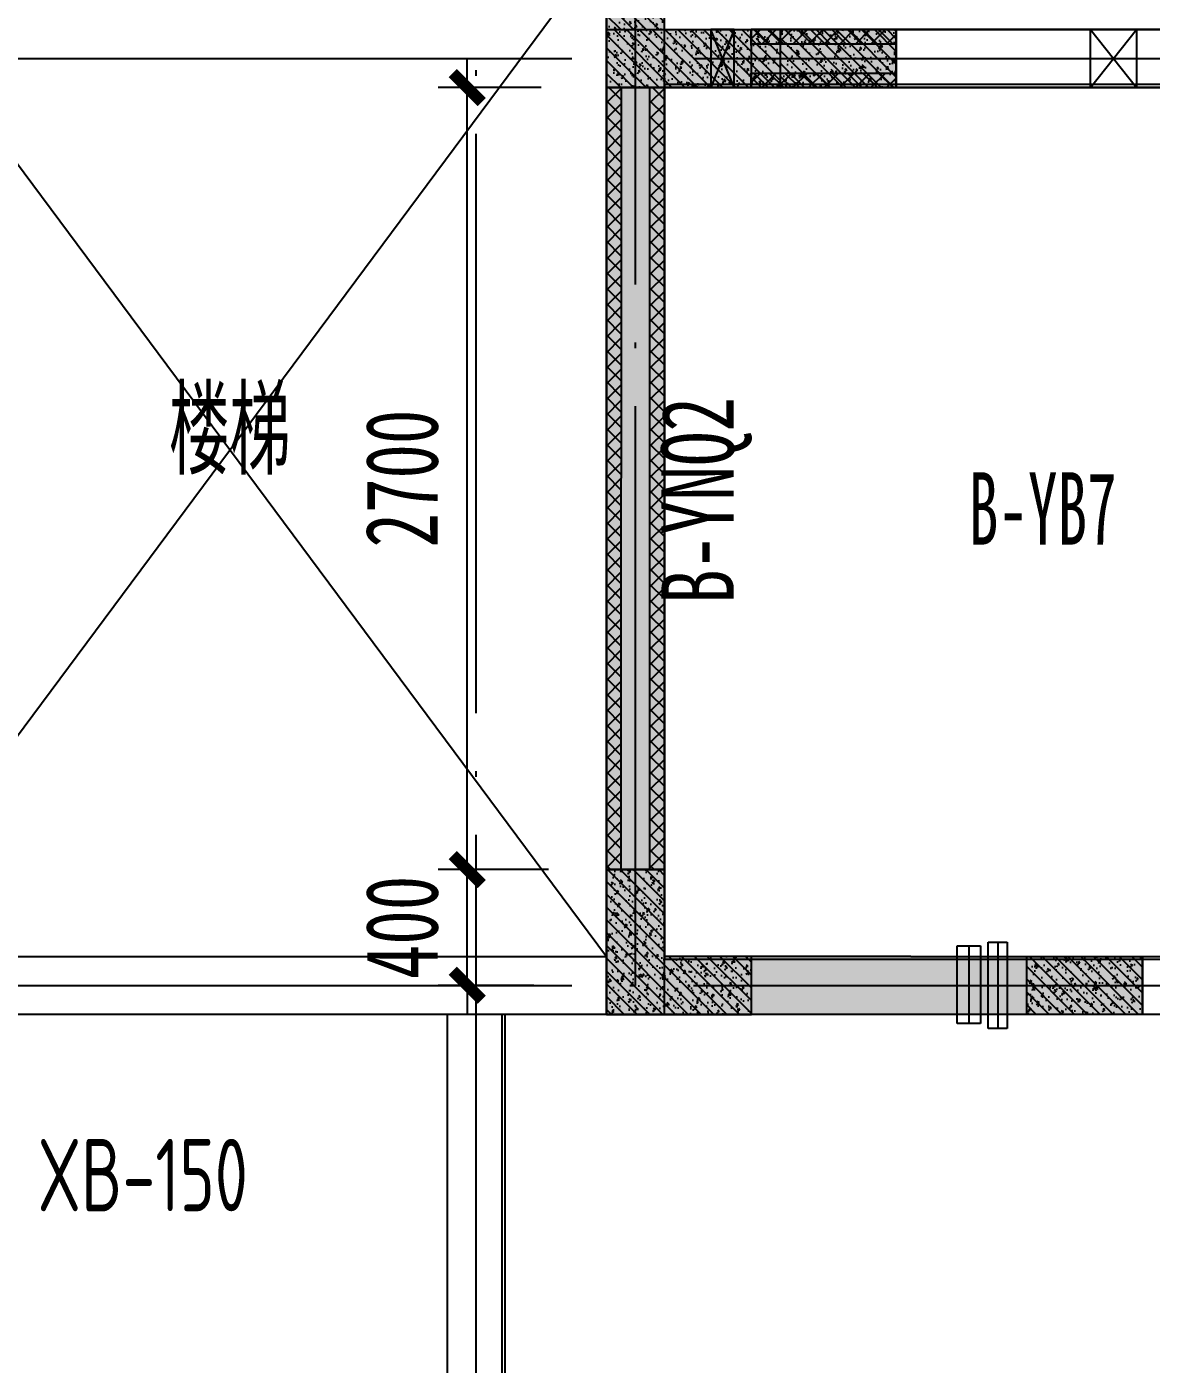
# Model space of a CAD drawing. Extents: x -3200781797 to -8106663, y 494714 to 1244925.
# Drawn here: x -8139701 to -8135821, y 773461 to 778080 of the extents above; entities that cross this region are included whole.
import ezdxf
from ezdxf.enums import TextEntityAlignment as Align
from ezdxf.xclip import XClip

# ---------------------------------------------------------------- set-up
doc = ezdxf.new("R2010")
doc.units = 0
doc.header["$LTSCALE"] = 1000
doc.header["$MEASUREMENT"] = 0
doc.header["$XCLIPFRAME"] = 0
for name, pattern in [('125-墙体$0$CENTER2', [1.125, 0.75, -0.125, 0.125, -0.125]), ('125-墙体$0$CONTINOUS', [0]), ('125-核心筒-标准层$0$CONTINOUS', [0]), ('3#-轴线$0$DOTE', [2.4200000000000004, 2, -0.2, 0.02, -0.2]), ('3#4#5#$0$DASH', [0.35, 0.25, -0.1]), ('DASH', [0.35, 0.25, -0.1])]:
    doc.linetypes.add(name, pattern=pattern)
doc.layers.get('Defpoints').update_dxf_attribs({"color": 30, "linetype": 'DASH'})
for name, color, linetype in [('125-墙体$0$DUCT-排烟中心线', 5, '125-墙体$0$CENTER2'), ('125-墙体$0$DUCT-排烟管', 2, 'Continuous'), ('125-墙体$0$DUCT-送风中心线', 5, '125-墙体$0$CENTER2'), ('125-墙体$0$DUCT-送风管', 4, 'Continuous'), ('125-墙体$0$S-WALL', 40, 'Continuous'), ('125-墙体$0$S-WALL-BEAM', 120, 'Continuous'), ('125-墙体$0$S-WALL-COLU', 252, '125-墙体$0$CONTINOUS'), ('125-墙体$0$S-WALL-COLU-HATC', 16, 'Continuous'), ('125-墙体$0$S-WALL-HATC', 253, 'Continuous'), ('125-墙体$0$提结构条件', 7, 'Continuous'), ('125-墙体$0$暖-首层和标准层暖通套管_TZ$0$H-暖洞-穿梁', 3, 'Continuous'), ('125-核心筒-标准层$0$S-SLAB-HOLE', 5, 'Continuous'), ('125-核心筒-标准层$0$S-WALL', 40, 'Continuous'), ('125-核心筒-标准层$0$S-WALL-BEAM', 120, 'Continuous'), ('125-核心筒-标准层$0$S-WALL-COLU', 252, '125-核心筒-标准层$0$CONTINOUS'), ('125-核心筒-标准层$0$S-WALL-COLU-HATC', 16, 'Continuous'), ('125-核心筒-标准层$0$S-WALL-HATC', 253, 'Continuous'), ('3#-轴线$0$A-ANNO-DOTE', 10, '3#-轴线$0$DOTE'), ('3#4#5#$0$DIM', 3, 'Continuous'), ('3#4#5#$0$PC-SLAB', 6, '3#4#5#$0$DASH'), ('3#4#5#$0$S-ANNO-TEXT', 7, 'Continuous'), ('3#4#5#$0$S-PC-FQ-NYQ', 4, 'Continuous'), ('3#4#5#$0$S-PC-FQ-WYQ', 4, 'Continuous'), ('3#4#5#$0$S-PC-SLAB', 6, 'Continuous'), ('3#4#5#模板$0$S-SLAB-TEXT', 120, 'Continuous'), ('4#-标准层$0$S-SLAB-TEXT', 120, 'Continuous')]:
    doc.layers.add(name, color=color, linetype=linetype)
doc.styles.add('3#4#5#$0$外部参照 1$0$宋体', font='', dxfattribs={"width": 0.8})
doc.styles.add('3#4#5#$0$宋体', font='', dxfattribs={"width": 0.8})
doc.styles.add('3#4#5#$0$楷体', font='', dxfattribs={"width": 0.7})
doc.styles.add('3#4#5#模板$0$TSSD_Rein', font='tssdeng.shx', dxfattribs={"width": 0.7, "bigfont": 'hztxt.shx'})
doc.styles.add('4#-标准层$0$TSSD_Rein', font='tssdeng.shx', dxfattribs={"width": 0.7, "bigfont": 'hztxt.shx'})
doc.styles.get('3#4#5#$0$外部参照 1$0$宋体').set_extended_font_data('SimSun')
doc.styles.get('3#4#5#$0$宋体').set_extended_font_data('SimSun')
doc.styles.get('3#4#5#$0$楷体').set_extended_font_data('KaiTi_GB2312')
doc.dimstyles.new('3#4#5#$0$TSSD_100_100', dxfattribs={"dimtxt": 250, "dimasz": 100, "dimexe": 100, "dimexo": 250, "dimgap": 100, "dimtad": 1, "dimdec": 0, "dimzin": 0, "dimdsep": 46, "dimtxsty": '3#4#5#$0$楷体', "dimblk": '3#4#5#$0$_ArchTick', "dimcen": 0, "dimdle": 100, "dimclrt": 7, "dimadec": 0, "dimazin": 0, "dimtfac": 1, "dimtdec": 0, "dimtix": 1, "dimtmove": 2, "dimatfit": 3, "dimfxl": 1, "dimtolj": 1, "dimtzin": 0, "dimarcsym": 0})

# ---------------------------------------------------------------- blocks, each defined once
blk = doc.blocks.new('3#4#5#模板$0$banhou-1')
at = {"layer": '3#4#5#模板$0$S-SLAB-TEXT', "style": '3#4#5#模板$0$TSSD_Rein', "width": 0.7}
blk.add_text('XB-150', height=250, dxfattribs=at).set_placement((91797.24383308506, 28432.6346223593), align=Align.BOTTOM_LEFT)
blk = doc.blocks.new('3#4#5#$0$_ArchTick')
at = {"color": 0, "linetype": 'ByBlock', "const_width": 0.4}
blk.add_lwpolyline([(-0.5, -0.5), (0.5, 0.5)], dxfattribs=at)
blk = doc.blocks.new('*D3527')
at = {"layer": '3#4#5#$0$DIM', "color": 0, "lineweight": -2, "transparency": 16777216}
for p, q in [((32619.35272401017, -3000.161881071924), (32619.35272401017, -100.1653699586752)), ((32874.50831106691, -200.1653699586751), (32519.35272401017, -200.1653699586752)), ((32899.27011091555, -2900.161881071924), (32519.35272401017, -2900.161881071924))]:
    blk.add_line(p, q, dxfattribs=at)
at = {"layer": 'Defpoints', "color": 0, "transparency": 16777216}
for p in [(32619.35272401017, -200.1653699586752), (33124.50831106691, -200.1653699586751), (33149.27011091555, -2900.161881071924)]:
    blk.add_point(p, dxfattribs=at)
at = {"layer": '3#4#5#$0$DIM', "color": 0, "lineweight": -2, "transparency": 16777216, "xscale": 100, "yscale": 100, "zscale": 100}
for p, rotation in [((32619.35272401017, -200.1653699586752), 90), ((32619.35272401017, -2900.161881071924), 270)]:
    blk.add_blockref('3#4#5#$0$_ArchTick', p, dxfattribs=dict(at, rotation=rotation))
at = {"layer": '3#4#5#$0$DIM', "color": 7, "transparency": 16777216, "insert": (32394.35272401016, -1550.163625515308), "char_height": 250, "attachment_point": 5, "rotation": 90, "style": '3#4#5#$0$楷体'}
blk.add_mtext('\\A1;2700', dxfattribs=at)
blk = doc.blocks.new('3#4#5#$0$B-YNQ2')
at = {"layer": '3#4#5#$0$S-PC-FQ-WYQ'}
h = blk.add_hatch(dxfattribs=at)
h.set_pattern_fill('ANSI37', color=256, scale=12, angle=90)
h.set_pattern_definition([(135, (-988908.0325066783, 837089.8351959386), (-26.94076836320746, -26.94076836320745), []), (225, (-988908.0325066783, 837089.8351959386), (26.94076836320745, -26.94076836320746), [])])
h.paths.add_polyline_path([(-127105.3843353875, 321688.4222274119), (-127055.3843353875, 321688.4222274119), (-127055.6225355351, 324388.4186985985), (-127105.6225355351, 324388.4186985985)])
h = blk.add_hatch(dxfattribs=at)
h.set_pattern_fill('ANSI37', color=256, scale=12, angle=90)
h.set_pattern_definition([(135, (-988758.0325094552, 837089.835195946), (-26.94076836320746, -26.94076836320745), []), (225, (-988758.0325094552, 837089.835195946), (26.94076836320745, -26.94076836320746), [])])
h.paths.add_polyline_path([(-126955.3843381647, 321688.4222274194), (-126905.3843381647, 321688.4222274194), (-126905.6225383123, 324388.418698606), (-126955.6225383123, 324388.418698606)])
for points in [[(-127105.3843353875, 321688.4222274119), (-127055.3843353875, 321688.4222274119), (-127055.6225355351, 324388.4186985985), (-127105.6225355351, 324388.4186985985)], [(-127105.6225358211, 324388.4186985985), (-126905.6225354774, 324388.4186985985), (-126905.3843353298, 321688.4222274194), (-127105.3843356734, 321688.4222274194)], [(-126955.3843381647, 321688.4222274194), (-126905.3843381647, 321688.4222274194), (-126905.6225383123, 324388.418698606), (-126955.6225383123, 324388.418698606)]]:
    blk.add_lwpolyline(points, close=True, dxfattribs=at)
blk = doc.blocks.new('3#4#5#$0$B-YWQ2')
at = {"layer": '3#4#5#$0$S-PC-FQ-WYQ'}
h = blk.add_hatch(dxfattribs=at)
h.set_pattern_fill('ANSI37', color=256, scale=12, angle=180)
h.set_pattern_definition([(225, (-657507.1811856697, -531964.0313569249), (26.94076836320745, -26.94076836320746), []), (315, (-657507.1811856697, -531964.0313569249), (26.94076836320746, 26.94076836320745), [])])
h.paths.add_polyline_path([(-143805.760363081, 329838.378574529), (-143805.760363081, 329888.378574529), (-144305.7646883298, 329888.3786142177), (-144305.7646883298, 329838.3786142177)])
h = blk.add_hatch(dxfattribs=at)
h.set_pattern_fill('ANSI37', color=256, scale=12, angle=180)
h.set_pattern_definition([(225, (-655807.1767984, -531964.0314528265), (26.94076836320745, -26.94076836320746), []), (315, (-655807.1767984, -531964.0314528265), (26.94076836320746, 26.94076836320745), [])])
h.paths.add_polyline_path([(-141605.7606210168, 329838.3781581313), (-141605.7606210168, 329888.3781581313), (-142605.76030106, 329888.3785183162), (-142605.76030106, 329838.3785183162)])
h = blk.add_hatch(dxfattribs=at)
h.set_pattern_fill('ANSI37', color=256, scale=12, angle=180)
h.set_pattern_definition([(225, (-653107.1819316256, -531964.0318592056), (26.94076836320745, -26.94076836320746), []), (315, (-653107.1819316256, -531964.0318592056), (26.94076836320746, 26.94076836320745), [])])
h.paths.add_polyline_path([(-139605.8072693339, 329838.3779761113), (-139605.8072693339, 329888.3779761113), (-140105.7606210243, 329888.3781071344), (-140105.7606210243, 329838.3781071344)])
h = blk.add_hatch(dxfattribs=at)
h.set_pattern_fill('ANSI37', color=256, scale=12, angle=180)
h.set_pattern_definition([(225, (-657507.1811856623, -532114.0313541479), (26.94076836320745, -26.94076836320746), []), (315, (-657507.1811856623, -532114.0313541479), (26.94076836320746, 26.94076836320745), [])])
h.paths.add_polyline_path([(-143805.7603630736, 329688.3785773062), (-143805.7603630736, 329738.3785773062), (-144305.7646883223, 329738.3786169949), (-144305.7646883223, 329688.3786169949)])
h = blk.add_hatch(dxfattribs=at)
h.set_pattern_fill('ANSI37', color=256, scale=12, angle=180)
h.set_pattern_definition([(225, (-655807.1767983926, -532114.0314500495), (26.94076836320745, -26.94076836320746), []), (315, (-655807.1767983926, -532114.0314500495), (26.94076836320746, 26.94076836320745), [])])
h.paths.add_polyline_path([(-141605.7606210094, 329688.3781609085), (-141605.7606210094, 329738.3781609085), (-142605.7603010526, 329738.3785210934), (-142605.7603010526, 329688.3785210934)])
h = blk.add_hatch(dxfattribs=at)
h.set_pattern_fill('ANSI37', color=256, scale=12, angle=180)
h.set_pattern_definition([(225, (-653107.1819316181, -532114.0318564288), (26.94076836320745, -26.94076836320746), []), (315, (-653107.1819316181, -532114.0318564288), (26.94076836320746, 26.94076836320745), [])])
h.paths.add_polyline_path([(-139605.8072693264, 329688.3779788885), (-139605.8072693264, 329738.3779788885), (-140105.7606210168, 329738.3781099116), (-140105.7606210168, 329688.3781099116)])
for points in [[(-144305.7646883223, 329688.378616709), (-144305.7646883223, 329888.3786170527), (-143805.760363081, 329888.3785773639), (-143805.760363081, 329688.3785770203)], [(-143805.760363081, 329838.378574529), (-143805.760363081, 329888.378574529), (-144305.7646883298, 329888.3786142177), (-144305.7646883298, 329838.3786142177)], [(-143805.760363081, 329888.3809476119), (-142605.760374493, 329888.3809476119), (-142605.760374493, 329688.3783389947), (-143805.760363081, 329688.3783389947)], [(-141605.7606210168, 329838.3781581313), (-141605.7606210168, 329888.3781581313), (-142605.76030106, 329888.3785183162), (-142605.76030106, 329838.3785183162)], [(-142605.7603010526, 329688.3785208075), (-142605.7603010526, 329888.3785211511), (-141605.7606210168, 329888.3781609662), (-141605.7606210168, 329688.3781606226)], [(-141605.7606210168, 329888.3782881502), (-140105.7606888157, 329888.3782833477), (-140105.7606888157, 329688.378028636), (-141605.7606210168, 329688.3780334386)], [(-139605.8072693339, 329838.3779761113), (-139605.8072693339, 329888.3779761113), (-140105.7606210243, 329888.3781071344), (-140105.7606210243, 329838.3781071344)], [(-140105.7606210168, 329688.3781096257), (-140105.7606210168, 329888.3781099693), (-139605.8072693339, 329888.3779789462), (-139605.8072693339, 329688.3779786025)], [(-143805.7603630736, 329688.3785773062), (-143805.7603630736, 329738.3785773062), (-144305.7646883223, 329738.3786169949), (-144305.7646883223, 329688.3786169949)], [(-141605.7606210094, 329688.3781609085), (-141605.7606210094, 329738.3781609085), (-142605.7603010526, 329738.3785210934), (-142605.7603010526, 329688.3785210934)], [(-139605.8072693264, 329688.3779788885), (-139605.8072693264, 329738.3779788885), (-140105.7606210168, 329738.3781099116), (-140105.7606210168, 329688.3781099116)]]:
    blk.add_lwpolyline(points, close=True, dxfattribs=at)
blk = doc.blocks.new('*D3515')
at = {"layer": '3#4#5#$0$DIM', "color": 0, "lineweight": -2, "transparency": 16777216}
for p, q in [((32619.3527240104, -2900.161881071924), (32619.3527240104, -2800.161881071924)), ((32874.50831106691, -2900.161881071924), (32519.3527240104, -2900.161881071924)), ((32619.3527240104, -3300.000362089197), (32619.3527240104, -2900.161881071924)), ((32849.56861197883, -3300.000362089197), (32519.3527240104, -3300.000362089197)), ((32619.3527240104, -3300.000362089197), (32619.3527240104, -3400.000362089197))]:
    blk.add_line(p, q, dxfattribs=at)
at = {"layer": 'Defpoints', "color": 0, "transparency": 16777216}
for p in [(32619.3527240104, -2900.161881071924), (33124.50831106691, -2900.161881071924), (33099.56861197883, -3300.000362089197)]:
    blk.add_point(p, dxfattribs=at)
at = {"layer": '3#4#5#$0$DIM', "color": 0, "lineweight": -2, "transparency": 16777216, "xscale": 100, "yscale": 100, "zscale": 100}
for p, rotation in [((32619.3527240104, -2900.161881071924), 270), ((32619.3527240104, -3300.000362089197), 90)]:
    blk.add_blockref('3#4#5#$0$_ArchTick', p, dxfattribs=dict(at, rotation=rotation))
at = {"layer": '3#4#5#$0$DIM', "color": 7, "transparency": 16777216, "insert": (32394.35272401039, -3100.081121580569), "char_height": 250, "attachment_point": 5, "rotation": 90, "style": '3#4#5#$0$楷体'}
blk.add_mtext('\\A1;400', dxfattribs=at)
blk = doc.blocks.new('3#4#5#$0$ban111')
at = {"layer": '3#4#5#$0$S-PC-SLAB'}
for points in [[(-225932.0008750532, 409965.0001437321), (-225932.0008750532, 412985.0001437321), (-223232.0008750532, 412985.0001437321), (-223232.0008750532, 409965.0001437321)], [(-228292.0000004165, 407374.9996759502), (-222672.0000004176, 407374.9996759502), (-222672.0000004176, 409774.9996759502), (-228292.0000004165, 409774.9996759502)]]:
    blk.add_lwpolyline(points, close=True, dxfattribs=at)
blk = doc.blocks.new('3#4#5#$0$5#')
at = {"layer": '3#4#5#$0$S-ANNO-TEXT', "xscale": -1}
blk.add_blockref('3#4#5#$0$ban111', (-43035.68741598609, -247400.0000532265), dxfattribs=at)
at = {"layer": '3#4#5#$0$PC-SLAB', "linetype": 'ByBlock', "style": '3#4#5#$0$外部参照 1$0$宋体', "width": 0.6}
blk.add_text('B-YB7', height=250, dxfattribs=at).set_placement((181502.3135094283, 164121.6105128663), align=Align.MIDDLE)
blk = doc.blocks.new('125-墙体$0$tretyyt')
at = {"layer": '125-墙体$0$暖-首层和标准层暖通套管_TZ$0$H-暖洞-穿梁', "color": 5}
for p, q in [((52497.95184686818, 59279.6456090584), (52297.95184694059, 59359.6456090584)), ((52297.95184694059, 59279.6456090584), (52497.95184686818, 59359.6456090584))]:
    blk.add_line(p, q, dxfattribs=at)
blk.add_lwpolyline([(52497.95184686818, 59279.6456090584), (52497.95184686818, 59359.6456090584), (52297.95184694059, 59359.6456090584), (52297.95184694059, 59279.6456090584)], close=True, dxfattribs=at)
blk = doc.blocks.new('125-墙体$0$rtret')
at = {"layer": '125-墙体$0$暖-首层和标准层暖通套管_TZ$0$H-暖洞-穿梁', "color": 3}
for p, q in [((53777.45084473341, 61921.49800726742), (53618.45084473352, 61721.49800733983)), ((53777.45084473341, 61721.49800733983), (53618.45084473352, 61921.49800726742))]:
    blk.add_line(p, q, dxfattribs=at)
blk.add_lwpolyline([(53777.45084473341, 61921.49800726742), (53618.45084473352, 61921.49800726742), (53618.45084473352, 61721.49800733983), (53777.45084473341, 61721.49800733983)], close=True, dxfattribs=at)
blk = doc.blocks.new('125-墙体$0$she')
at = {"layer": '125-墙体$0$DUCT-排烟中心线'}
blk.add_line((7449.829196583538, -3050.68961579488), (7449.829196583552, -3349.311543054311), dxfattribs=at)
at = {"layer": '125-墙体$0$DUCT-排烟管'}
for p, q in [((7482.329196583552, -3349.311543054311), (7482.329196583538, -3050.68961579488)), ((7417.329196583552, -3349.311543054311), (7482.329196583552, -3349.311543054311))]:
    blk.add_line(p, q, dxfattribs=at)
at = {"layer": '125-墙体$0$DUCT-送风中心线'}
blk.add_line((7549.829196583538, -3063.748486237739), (7549.829196583538, -3330.976503901729), dxfattribs=at)
at = {"layer": '125-墙体$0$DUCT-送风管'}
for p, q in [((7509.829196583538, -3063.748486237739), (7509.829196583538, -3330.976503901729)), ((7589.829196583538, -3330.976503901729), (7589.829196583538, -3063.748486237739)), ((7509.829196583538, -3330.976503901729), (7589.829196583538, -3330.976503901729))]:
    blk.add_line(p, q, dxfattribs=at)
at = {"layer": '125-墙体$0$提结构条件'}
blk.add_blockref('125-墙体$0$rtret', (-46647.95084473345, -61821.5067575188), dxfattribs=at)
at = {"layer": '125-墙体$0$提结构条件', "xscale": -1, "rotation": 270}
blk.add_blockref('125-墙体$0$tretyyt', (-50919.64560905844, -52397.95078706497), dxfattribs=at)
blk = doc.blocks.new('125-墙体')
at = {"layer": '125-墙体$0$S-WALL-COLU-HATC'}
h = blk.add_hatch(dxfattribs=at)
h.set_pattern_fill('AR-CONC', color=256, scale=10)
h.set_pattern_definition([(49.99999999999999, (29394.36241047789, -241007.8141536725), (71.72601826007535, -6.275213498259511), [7.5, -82.5]), (355, (29394.36241047789, -241007.8141536725), (-13.8751333613, 75.21921337000119), [6, -66]), (100.4514, (29400.3395784779, -241008.3370876726), (57.85093817140216, 68.94395420609536), [6.374018999999985, -70.11421119999974]), (46.18420000000002, (29394.36241047789, -240987.8141536725), (106.7241048625644, -16.55190143290181), [11.24999999999993, -123.7499999999994]), (96.6356, (29403.25608497788, -240989.1934843725), (93.46627055487033, 97.41178709004417), [9.561028799999999, -105.1713]), (351.1842, (29394.36241047789, -240987.8141536725), (93.46619451336272, 97.41186009253246), [9, -99]), (21, (29404.36241047789, -240992.8141536725), (59.69070521184616, -40.26188906653388), [7.5, -82.5]), (326.0000000000001, (29404.36241047789, -240992.8141536725), (24.33153319215817, 72.5150045046853), [6, -66]), (71.4514, (29409.33663377789, -240996.1693142726), (84.02226285814899, 32.25304967099524), [6.374019000000001, -70.1142112]), (37.50000000000001, (29394.36241047789, -241007.8141536725), (1.215985531729067, 33.28938538313115), [0, -65.19999999999999, 0, -67, 0, -66.25]), (7.499999999999999, (29394.36241047789, -241007.8141536725), (26.30695374421486, 39.44117118823603), [0, -38.2, 0, -63.7, 0, -25.25]), (327.5, (29372.0624104779, -241007.8141536725), (53.3822436172409, -2.255487173437976), [0, -25, 0, -78, 0, -103.5]), (317.5, (29362.0624104779, -241007.8141536725), (58.31861693423862, 10.01049823323177), [0, -32.5, 0, -51.8, 0, -73.5])])
h.paths.add_polyline_path([(8199.999502355931, -99.99890062701888), (8199.999502355931, 100.0010993729811), (7800, 100), (7800, -100)])
h = blk.add_hatch(dxfattribs=at)
h.set_pattern_fill('ANSI31', color=256, scale=250, style=0)
h.set_pattern_definition([(45, (29394.36241047789, -241007.8141536725), (-22.09708691207961, 22.09708691207961), [])])
h.paths.add_polyline_path([(8199.999502355931, 100.0010993729811), (8199.999502355931, -99.99890062701888), (7800, -100), (7800, 100)])
h = blk.add_hatch(dxfattribs=at)
h.set_pattern_fill('AR-CONC', color=256, scale=10)
h.set_pattern_definition([(49.99999999999999, (16440.72775740876, -244207.8143496843), (71.72601826007535, -6.275213498259511), [7.5, -82.5]), (355, (16440.72775740876, -244207.8143496843), (-13.8751333613, 75.21921337000119), [6, -66]), (100.4514, (16446.70492540876, -244208.3372836843), (57.85093817140216, 68.94395420609536), [6.374018999999985, -70.11421119999976]), (46.18420000000002, (16440.72775740876, -244187.8143496843), (106.7241048625644, -16.55190143290181), [11.24999999999993, -123.7499999999994]), (96.6356, (16449.62143190876, -244189.1936803843), (93.46627055487033, 97.41178709004417), [9.561028799999999, -105.1713]), (351.1842, (16440.72775740876, -244187.8143496843), (93.46619451336272, 97.41186009253246), [9, -99]), (21, (16450.72775740876, -244192.8143496843), (59.69070521184616, -40.26188906653388), [7.5, -82.5]), (326.0000000000001, (16450.72775740876, -244192.8143496843), (24.33153319215817, 72.5150045046853), [6, -66]), (71.4514, (16455.70198070876, -244196.1695102843), (84.02226285814899, 32.25304967099524), [6.374019000000001, -70.1142112]), (37.50000000000001, (16440.72775740876, -244207.8143496843), (1.215985531729067, 33.28938538313115), [0, -65.19999999999999, 0, -67, 0, -66.25]), (7.499999999999999, (16440.72775740876, -244207.8143496843), (26.30695374421486, 39.44117118823603), [0, -38.2, 0, -63.7, 0, -25.25]), (327.5, (16418.42775740876, -244207.8143496843), (53.3822436172409, -2.255487173437976), [0, -25, 0, -78, 0, -103.5]), (317.5, (16408.42775740876, -244207.8143496843), (58.31861693423862, 10.01049823323177), [0, -32.5, 0, -51.8, 0, -73.5])])
h.paths.add_polyline_path([(7349.999502355931, -3299.999096638727), (7349.999502355931, -3099.999096638727), (6950, -3100.000196011708), (6950, -3300.000196011708)])
h = blk.add_hatch(dxfattribs=at)
h.set_pattern_fill('ANSI31', color=256, scale=250, style=0)
h.set_pattern_definition([(45, (16440.72775740876, -244207.8143496843), (-22.09708691207961, 22.09708691207961), [])])
h.paths.add_polyline_path([(7349.999502355931, -3099.999096638727), (6950, -3100.000196011708), (6950, -3300.000196011708), (7349.999502355931, -3299.999096638727)])
at = {"layer": '125-墙体$0$S-WALL-HATC'}
for points in [[(8600, -100), (8600, 100), (7800, 100), (7800, -100)], [(7750, -3100), (6950, -3100), (6950, -3300), (7750, -3300)], [(7750, -3100), (7750, -3300), (8600, -3300), (8600, -3100)]]:
    blk.add_hatch(color=256, dxfattribs=at).paths.add_polyline_path(points)
at = {"layer": '125-墙体$0$DUCT-排烟管'}
for p, q in [((7417.329196583538, -3050.68961579488), (7417.329196583552, -3349.311543054311)), ((7482.329196583538, -3050.68961579488), (7417.329196583538, -3050.68961579488))]:
    blk.add_line(p, q, dxfattribs=at)
at = {"layer": '125-墙体$0$DUCT-送风管'}
blk.add_line((7589.829196583538, -3063.748486237739), (7509.829196583538, -3063.748486237739), dxfattribs=at)
at = {"layer": '125-墙体$0$S-WALL'}
for p, q in [((7750, -3100), (6950, -3100)), ((6950, -3100), (6950, -3300)), ((7349.999502355931, -3099.999096638727), (7249.999502355931, -3099.999096638727)), ((7447.999502355931, -3299.999096638727), (7447.999502355931, -3099.999096638727)), ((7750, -3100), (8600, -3100)), ((6950, -3300), (7750, -3300)), ((7249.999502355931, -3299.999096638727), (7349.999502355931, -3299.999096638727)), ((7750, -3300), (8600, -3300))]:
    blk.add_line(p, q, dxfattribs=at)
blk.add_lwpolyline([(8600, -100), (8600, 100), (7800, 100), (7800, -100), (8600, -100)], close=True, dxfattribs=at)
at = {"layer": '125-墙体$0$S-WALL-BEAM'}
for points in [[(6300, 100.0003920234158), (6300, -100), (7800, -100.0006024725153), (7800, 99.99978955090045)], [(2250, -3099.999803988292), (2250, -3300.000196011708), (6950, -3300.000196011708), (6950, -3099.999803988292)]]:
    blk.add_lwpolyline(points, close=True, dxfattribs=at)
at = {"layer": '125-墙体$0$S-WALL-COLU', "lineweight": -2}
for points in [[(8199.999502355931, -99.99890062701888), (8199.999502355931, 100.0010993729811), (7800, 100), (7800, -100)], [(7349.999502355931, -3299.999096638727), (7349.999502355931, -3099.999096638727), (6950, -3100.000196011708), (6950, -3300.000196011708)]]:
    blk.add_lwpolyline(points, close=True, dxfattribs=at)
blk.add_blockref('125-墙体$0$she', (0, 0))
blk = doc.blocks.new('125-核心筒-标准层')
at = {"layer": '125-核心筒-标准层$0$S-WALL-COLU-HATC'}
h = blk.add_hatch(dxfattribs=at)
h.set_pattern_fill('AR-CONC', color=256, scale=10)
h.set_pattern_definition([(49.99999999999999, (13887.05247968878, -232995.612466133), (71.72601826007535, -6.275213498259511), [7.5, -82.5]), (355, (13887.05247968878, -232995.612466133), (-13.8751333613, 75.21921337000119), [6, -66]), (100.4514, (13893.02964768879, -232996.135400133), (57.85093817140216, 68.94395420609536), [6.374018999999981, -70.11421119999969]), (46.18420000000002, (13887.05247968878, -232975.612466133), (106.7241048625644, -16.55190143290181), [11.24999999999992, -123.7499999999994]), (96.6356, (13895.94615418877, -232976.991796833), (93.46627055487033, 97.41178709004417), [9.561028799999999, -105.1713]), (351.1842, (13887.05247968878, -232975.612466133), (93.46619451336272, 97.41186009253246), [9, -99]), (21, (13897.05247968878, -232980.612466133), (59.69070521184616, -40.26188906653388), [7.5, -82.5]), (326.0000000000001, (13897.05247968878, -232980.612466133), (24.33153319215817, 72.5150045046853), [6, -66]), (71.4514, (13902.02670298878, -232983.967626733), (84.02226285814899, 32.25304967099524), [6.374019000000001, -70.1142112]), (37.50000000000001, (13887.05247968878, -232995.612466133), (1.215985531729067, 33.28938538313115), [0, -65.19999999999999, 0, -67, 0, -66.25]), (7.499999999999999, (13887.05247968878, -232995.612466133), (26.30695374421486, 39.44117118823603), [0, -38.2, 0, -63.7, 0, -25.25]), (327.5, (13864.75247968879, -232995.612466133), (53.3822436172409, -2.255487173437976), [0, -25, 0, -78, 0, -103.5]), (317.5, (13854.75247968879, -232995.612466133), (58.31861693423862, 10.01049823323177), [0, -32.5, 0, -51.8, 0, -73.5])])
h.paths.add_polyline_path([(-1650, 7500), (-1650.015775947366, 7200.000364035135), (-1850.015775947366, 7200.000364035135), (-1850, 7700), (-1100.000091910362, 7699.999999460415), (-1100.000091910362, 7499.999999460648)])
h = blk.add_hatch(dxfattribs=at)
h.set_pattern_fill('ANSI31', color=256, scale=250, style=0)
h.set_pattern_definition([(45, (13887.05247968878, -232995.612466133), (-22.09708691207961, 22.09708691207961), [])])
h.paths.add_polyline_path([(-1650, 7500), (-1650.015775947366, 7200.000364035135), (-1850.015775947366, 7200.000364035135), (-1850, 7700), (-1100.000091910362, 7699.999999460415), (-1100.000091910362, 7499.999999460648)])
h = blk.add_hatch(dxfattribs=at)
h.set_pattern_fill('AR-CONC', color=256, scale=10)
h.set_pattern_definition([(49.99999999999999, (13587.05257159914, -233495.612466133), (71.72601826007535, -6.275213498259511), [7.5, -82.5]), (355, (13587.05257159914, -233495.612466133), (-13.8751333613, 75.21921337000119), [6, -66]), (100.4514, (13593.02973959915, -233496.135400133), (57.85093817140216, 68.94395420609536), [6.374018999999979, -70.11421119999966]), (46.18420000000002, (13587.05257159914, -233475.612466133), (106.7241048625644, -16.55190143290181), [11.24999999999992, -123.7499999999993]), (96.6356, (13595.94624609913, -233476.991796833), (93.46627055487033, 97.41178709004417), [9.561028799999999, -105.1713]), (351.1842, (13587.05257159914, -233475.612466133), (93.46619451336272, 97.41186009253246), [9, -99]), (21, (13597.05257159914, -233480.612466133), (59.69070521184616, -40.26188906653388), [7.5, -82.5]), (326.0000000000001, (13597.05257159914, -233480.612466133), (24.33153319215817, 72.5150045046853), [6, -66]), (71.4514, (13602.02679489914, -233483.967626733), (84.02226285814899, 32.25304967099524), [6.374019000000001, -70.1142112]), (37.50000000000001, (13587.05257159914, -233495.612466133), (1.215985531729067, 33.28938538313115), [0, -65.19999999999999, 0, -67, 0, -66.25]), (7.499999999999999, (13587.05257159914, -233495.612466133), (26.30695374421486, 39.44117118823603), [0, -38.2, 0, -63.7, 0, -25.25]), (327.5, (13564.75257159915, -233495.612466133), (53.3822436172409, -2.255487173437976), [0, -25, 0, -78, 0, -103.5]), (317.5, (13554.75257159915, -233495.612466133), (58.31861693423862, 10.01049823323177), [0, -32.5, 0, -51.8, 0, -73.5])])
h.paths.add_polyline_path([(-1949.999908089638, 7000), (-1950.015684037004, 7000), (-2250.008448640932, 6998.802632443432), (-2249.992672693566, 7198.802632443432), (-1650, 7199.999999460415), (-1650, 6999.999999460648)])
h = blk.add_hatch(dxfattribs=at)
h.set_pattern_fill('ANSI31', color=256, scale=250, style=0)
h.set_pattern_definition([(45, (13587.05257159914, -233495.612466133), (-22.09708691207961, 22.09708691207961), [])])
h.paths.add_polyline_path([(-1949.999908089638, 7000), (-1950.015684037004, 7000), (-2250.008448640932, 6998.802632443432), (-2249.992672693566, 7198.802632443432), (-1650, 7199.999999460415), (-1650, 6999.999999460648)])
h = blk.add_hatch(dxfattribs=at)
h.set_pattern_fill('AR-CONC', color=256, scale=10)
h.set_pattern_definition([(49.99999999999999, (15689.61140156887, -237762.7235425184), (71.72601826007535, -6.275213498259511), [7.5, -82.5]), (355, (15689.61140156887, -237762.7235425184), (-13.8751333613, 75.21921337000119), [6, -66]), (100.4514, (15695.58856956888, -237763.2464765184), (57.85093817140216, 68.94395420609536), [6.374018999999981, -70.11421119999969]), (46.18420000000002, (15689.61140156887, -237742.7235425184), (106.7241048625644, -16.55190143290181), [11.24999999999992, -123.7499999999994]), (96.6356, (15698.50507606886, -237744.1028732184), (93.46627055487033, 97.41178709004417), [9.561028799999999, -105.1713]), (351.1842, (15689.61140156887, -237742.7235425184), (93.46619451336272, 97.41186009253246), [9, -99]), (21, (15699.61140156887, -237747.7235425184), (59.69070521184616, -40.26188906653388), [7.5, -82.5]), (326.0000000000001, (15699.61140156887, -237747.7235425184), (24.33153319215817, 72.5150045046853), [6, -66]), (71.4514, (15704.58562486887, -237751.0787031184), (84.02226285814899, 32.25304967099524), [6.374019000000001, -70.1142112]), (37.50000000000001, (15689.61140156887, -237762.7235425184), (1.215985531729067, 33.28938538313115), [0, -65.19999999999999, 0, -67, 0, -66.25]), (7.499999999999999, (15689.61140156887, -237762.7235425184), (26.30695374421486, 39.44117118823603), [0, -38.2, 0, -63.7, 0, -25.25]), (327.5, (15667.31140156888, -237762.7235425184), (53.3822436172409, -2.255487173437976), [0, -25, 0, -78, 0, -103.5]), (317.5, (15657.31140156888, -237762.7235425184), (58.31861693423862, 10.01049823323177), [0, -32.5, 0, -51.8, 0, -73.5])])
h.paths.add_polyline_path([(-1850, 4000), (-1849.984224052634, 4299.999635964865), (-1649.984224052634, 4299.999635964865), (-1650, 3800), (-2149.999908089638, 3800.000000539585), (-2149.999908089638, 4000.000000539352)])
h = blk.add_hatch(dxfattribs=at)
h.set_pattern_fill('ANSI31', color=256, scale=250, style=0)
h.set_pattern_definition([(45, (15689.61140156887, -237762.7235425184), (-22.09708691207961, 22.09708691207961), [])])
h.paths.add_polyline_path([(-1850, 4000), (-1849.984224052634, 4299.999635964865), (-1649.984224052634, 4299.999635964865), (-1650, 3800), (-2149.999908089638, 3800.000000539585), (-2149.999908089638, 4000.000000539352)])
at = {"layer": '125-核心筒-标准层$0$S-WALL-HATC'}
for points in [[(-1850, 7100), (-1650, 7100), (-1650, 7500), (-1850, 7700), (-1850, 7200)], [(-1850, 6634.310774981976), (-1650, 6634.310774981976), (-1650, 7100), (-1850, 7100), (-1850, 7000)], [(-1850, 4000), (-1650, 3800), (-1650, 6634.310774981976), (-1850, 6634.310774981976)], [(-1850, 4000), (-1850, 3800), (-1650, 3800)]]:
    blk.add_hatch(color=256, dxfattribs=at).paths.add_polyline_path(points)
at = {"layer": '125-核心筒-标准层$0$S-SLAB-HOLE'}
for points in [[(950, 4000), (-1650, 7500)], [(950, 7500), (-1650, 4000)]]:
    blk.add_lwpolyline(points, dxfattribs=at)
at = {"layer": '125-核心筒-标准层$0$S-WALL'}
for p, q in [((-1850, 6634.310774981976), (-1850, 7700)), ((-1650, 7100), (-1650, 7500)), ((-1650, 6634.310774981976), (-1650, 7100)), ((-1850, 3800), (-1850, 6634.310774981976)), ((-1650, 3800), (-1650, 6634.310774981976)), ((-1850, 4000), (-1850, 4000)), ((-1850, 3800), (-1650, 3800))]:
    blk.add_line(p, q, dxfattribs=at)
at = {"layer": '125-核心筒-标准层$0$S-WALL-BEAM'}
for points in [[(-1650, 3800), (950, 3800), (950, 4000), (-1650, 4000)], [(-1300, 3800), (-1100, 3800), (-1100, 2400), (-1300, 2400)]]:
    blk.add_lwpolyline(points, close=True, dxfattribs=at)
at = {"layer": '125-核心筒-标准层$0$S-WALL-COLU', "linetype": 'ByBlock'}
for points in [[(-1650, 7500), (-1650.015775947366, 7200.000364035135), (-1850.015775947366, 7200.000364035135), (-1850, 7700), (-1100.000091910362, 7699.999999460415), (-1100.000091910362, 7499.999999460648), (-1650, 7500)], [(-1949.999908089638, 7000), (-1950.015684037004, 7000), (-2250.008448640932, 6998.802632443432), (-2249.992672693566, 7198.802632443432), (-1650, 7199.999999460415), (-1650, 6999.999999460648), (-1949.999908089638, 7000)], [(-1850, 4000), (-1849.984224052634, 4299.999635964865), (-1649.984224052634, 4299.999635964865), (-1650, 3800), (-2149.999908089638, 3800.000000539585), (-2149.999908089638, 4000.000000539352), (-1850, 4000)]]:
    blk.add_lwpolyline(points, dxfattribs=at)
blk = doc.blocks.new('3#-轴线')
at = {"layer": '3#-轴线$0$A-ANNO-DOTE'}
for points in [[(32550, -7100), (32550, 5500)], [(33100, -3200), (33100, 5500)], [(-3000, 0), (44800, 0)], [(-3000, -3200), (44800, -3200)]]:
    blk.add_lwpolyline(points, dxfattribs=at)
blk = doc.blocks.new('3#4#5#$0$A$C53EF3948')
at = {"layer": '3#4#5#$0$S-PC-FQ-WYQ', "xscale": -1}
for name, p in [('3#4#5#$0$B-YWQ2', (-106006.4793553883, -329888.3812170064)), ('3#4#5#$0$B-YNQ2', (-93805.6590342237, -324588.5839899576))]:
    blk.add_blockref(name, p, dxfattribs=at)
at = {"layer": '3#4#5#$0$S-PC-FQ-NYQ', "style": '3#4#5#$0$宋体', "width": 0.7}
blk.add_text('B-YNQ2', height=250, rotation=90, dxfattribs=at).set_placement((33414.26898882393, -1982.830782484438), align=Align.MIDDLE_LEFT)
at = {"layer": '3#4#5#$0$DIM'}
for base, p1, p2, picture, middle in [((32619.35272401017, -200.1653699586752), (33149.27011091553, -2900.161881071923), (33124.50831106689, -200.165369958675), '*D3527', (32394.35272401016, -1550.163625515308)), ((32619.3527240104, -2900.161881071924), (33099.56861197882, -3300.000362089195), (33124.50831106689, -2900.161881071923), '*D3515', (32394.35272401039, -3100.081121580569))]:
    dim = blk.add_linear_dim(base=base, p1=p1, p2=p2, angle=90, dimstyle='3#4#5#$0$TSSD_100_100', dxfattribs=at)
    dim.commit()
    dim.dimension.update_dxf_attribs({"geometry": picture, "text_midpoint": middle})

msp = doc.modelspace()

# ---------------------------------------------------------------- block references
msp.add_blockref('3#-轴线', (-8170700.435511587, 777969.5156374373))
at = {"xscale": -1, "rotation": 3.622788229407092e-06}
for name, p in [('125-核心筒-标准层', (-8139350.435770829, 770869.5162981865)), ('125-墙体', (-8128900.436219759, 777969.5169589355))]:
    msp.add_blockref(name, p, dxfattribs=at)
at = {"layer": '3#4#5#$0$S-ANNO-TEXT'}
msp.add_blockref('3#4#5#$0$A$C53EF3948', (-8170800.443592959, 778069.6588823925), dxfattribs=at)
at = {"layer": '3#4#5#$0$S-PC-SLAB'}
msp.add_blockref('3#4#5#$0$5#', (-8317697.236654709, 612294.6588975796), dxfattribs=at)
at = {"layer": '3#4#5#模板$0$S-SLAB-TEXT'}
ref = msp.add_blockref('3#4#5#模板$0$banhou-1', (-8231461.364611737, 745482.0439628018), dxfattribs=at)
XClip(ref).set_block_clipping_path([(81660.923798101, 21287.473002456358), (102660.923798101, 35476.85255221626)])

# ---------------------------------------------------------------- texts
at = {"layer": '4#-标准层$0$S-SLAB-TEXT', "style": '4#-标准层$0$TSSD_Rein', "width": 0.7}
msp.add_text('楼梯', height=300, dxfattribs=at).set_placement((-8139210.816218507, 776442.7132097983), align=Align.BOTTOM_LEFT)

doc.saveas('drawing.dxf')
